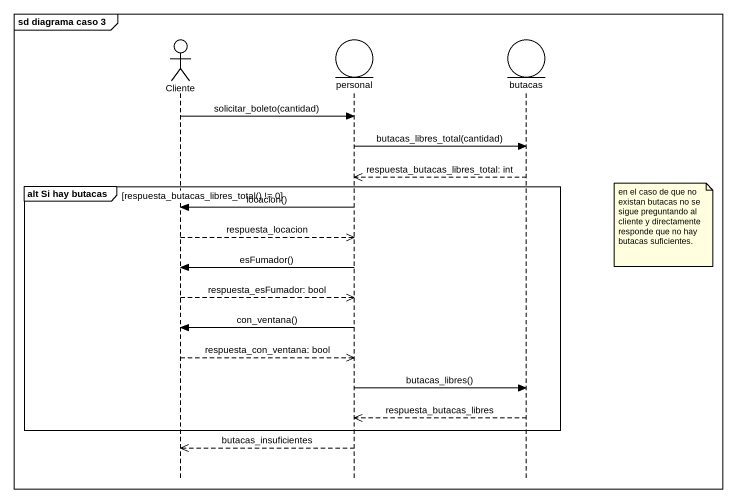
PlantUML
@startuml
mainframe sd diagrama caso 3
hide footbox
actor Cliente
entity personal
entity butacas

Cliente -> personal : solicitar_boleto(cantidad)
personal -> butacas : butacas_libres_total(cantidad)
butacas -->> personal : respuesta_butacas_libres_total: int
group alt Si hay butacas [respuesta_butacas_libres_total() != 0]
  personal -> Cliente : locacion()
  note right of butacas : en el caso de que no existan butacas no se sigue preguntando al cliente y directamente responde que no hay butacas suficientes.
  Cliente -->> personal : respuesta_locacion
  personal -> Cliente : esFumador()
  Cliente -->> personal : respuesta_esFumador: bool
  personal -> Cliente : con_ventana()
  Cliente -->> personal : respuesta_con_ventana: bool
  personal -> butacas : butacas_libres()
  butacas -->> personal : respuesta_butacas_libres
end
personal -->> Cliente : butacas_insuficientes
@enduml
